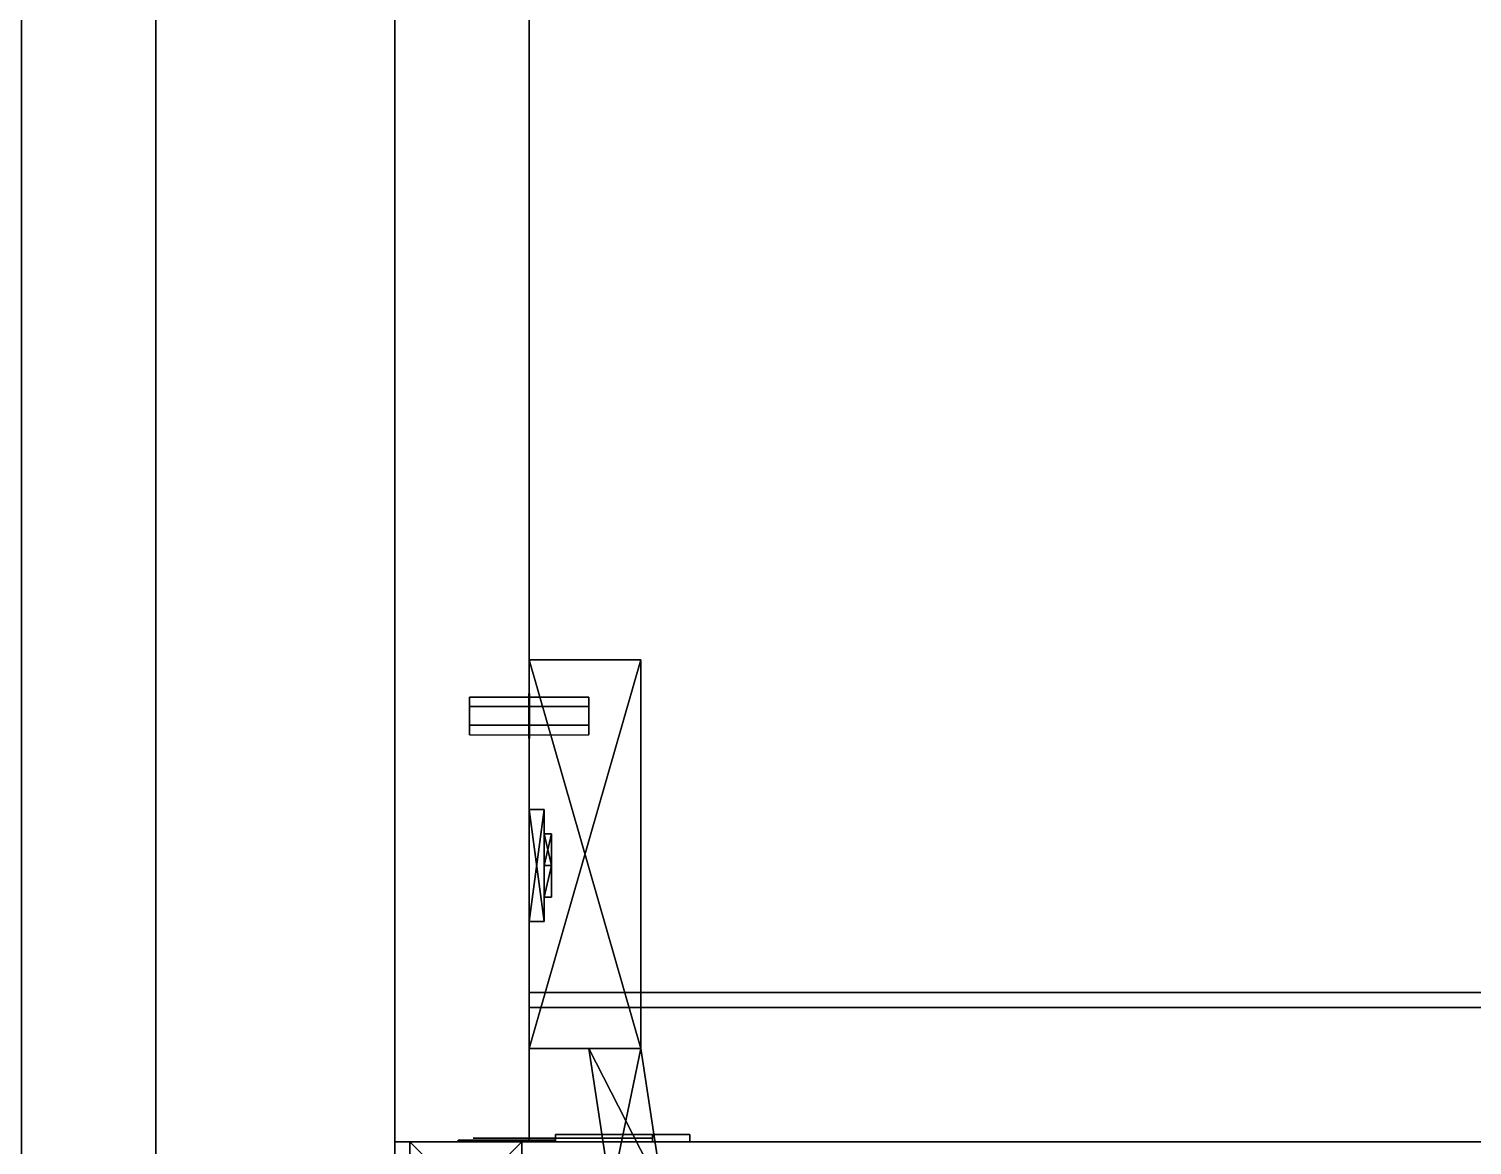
# Model space of a CAD drawing. Extents: x 0 to 7800, y -5130 to 1.
# Drawn here: x 3881.7 to 4074.9, y -719.4 to -570 of the extents above; entities that cross this region are included whole.
import ezdxf

# ---------------------------------------------------------------- set-up
doc = ezdxf.new("R2010")
doc.units = 0
for name, color, linetype in [('LAYER0', 7, 'CONTINUOUS'), ('LAYER1089', 253, 'CONTINUOUS'), ('LAYER2', 7, 'CONTINUOUS'), ('LAYER326', 253, 'CONTINUOUS'), ('LAYER344', 7, 'CONTINUOUS'), ('LAYER345', 7, 'CONTINUOUS'), ('LAYER355', 28, 'CONTINUOUS'), ('LAYER356', 253, 'CONTINUOUS'), ('LAYER357', 28, 'CONTINUOUS'), ('LAYER358', 253, 'CONTINUOUS'), ('LAYER359', 253, 'CONTINUOUS'), ('LAYER360', 253, 'CONTINUOUS'), ('LAYER361', 253, 'CONTINUOUS'), ('LAYER362', 7, 'CONTINUOUS'), ('LAYER363', 254, 'CONTINUOUS'), ('LAYER367', 7, 'CONTINUOUS'), ('LAYER368', 254, 'CONTINUOUS'), ('LAYER373', 7, 'CONTINUOUS'), ('LAYER379', 253, 'CONTINUOUS'), ('LAYER394', 7, 'CONTINUOUS'), ('LAYER412', 7, 'CONTINUOUS'), ('LAYER416', 7, 'CONTINUOUS'), ('LAYER479', 35, 'CONTINUOUS'), ('LAYER907', 2, 'CONTINUOUS')]:
    doc.layers.add(name, color=color, linetype=linetype)

msp = doc.modelspace()

# ---------------------------------------------------------------- linework, layer by layer
at = {"layer": 'LAYER0'}
for points, invisible_edges in [([(4030.693, -54.002, -5), (1025.693, -1555.002, -5), (1025.693, -54.002, -5), (4030.693, -54.002, -5)], 1), ([(1025.693, -1555.002, -5), (4030.693, -54.002, -5), (1412.693, -4773.002, -5), (1025.693, -1555.002, -5)], 7), ([(1025.693, -54.002), (1412.693, -4773.002), (4030.693, -54.002), (1025.693, -54.002)], 3), ([(1412.693, -4773.002, -5), (4030.693, -54.002, -5), (1412.693, -5130.002, -5), (1412.693, -4773.002, -5)], 3), ([(1412.693, -5130.002, -5), (4030.693, -54.002, -5), (2602.693, -4730.002, -5), (1412.693, -5130.002, -5)], 7), ([(4030.693, -54.002), (1412.693, -4773.002), (2602.693, -4730.002), (4030.693, -54.002)], 7), ([(2602.693, -4730.002, -5), (4030.693, -54.002, -5), (4030.693, -289.002, -5), (2602.693, -4730.002, -5)], 5), ([(4030.693, -54.002), (2602.693, -4730.002), (4030.693, -289.002), (4030.693, -54.002)], 3), ([(2602.693, -4730.002, -5), (4030.693, -289.002, -5), (4825.692, -4730.002, -5), (2602.693, -4730.002, -5)], 3), ([(4825.692, -4730.002), (4030.693, -289.002), (2602.693, -4730.002), (4825.692, -4730.002)], 3), ([(5130.692, -289.002, -5), (4825.692, -1929.002, -5), (4030.693, -289.002, -5), (5130.692, -289.002, -5)], 3), ([(4825.692, -4730.002, -5), (4030.693, -289.002, -5), (4825.692, -1929.002, -5), (4825.692, -4730.002, -5)], 3), ([(4030.693, -289.002), (4825.692, -4730.002), (4825.692, -1929.002), (4030.693, -289.002)], 5), ([(4030.693, -289.002), (4825.692, -1929.002), (5130.692, -289.002), (4030.693, -289.002)], 3)]:
    msp.add_3dface(points, dxfattribs=dict(at, invisible_edges=invisible_edges))
at = {"layer": 'LAYER1089'}
for points, invisible_edges in [([(4598.695, -439, 1432), (3930.695, -739, 1432), (3930.695, -439, 1432), (4598.695, -439, 1432)], 1), ([(3930.695, -739, 1432), (4598.695, -439, 1432), (4598.695, -657, 1432), (3930.695, -739, 1432)], 5), ([(3930.695, -439, 1450), (3930.695, -739, 1432), (3930.695, -739, 1450), (3930.695, -439, 1450)], 1), ([(3930.695, -739, 1432), (3930.695, -439, 1450), (3930.695, -439, 1432), (3930.695, -739, 1432)], 1), ([(3930.695, -739, 1450), (4598.695, -657, 1450), (3930.695, -439, 1450), (3930.695, -739, 1450)], 3), ([(4598.695, -439, 1450), (3930.695, -439, 1450), (4598.695, -657, 1450), (4598.695, -439, 1450)], 2), ([(3930.695, -739, 1432), (4598.695, -657, 1432), (5280.695, -739, 1432), (3930.695, -739, 1432)], 3), ([(4598.695, -657, 1450), (3930.695, -739, 1450), (5280.695, -739, 1450), (4598.695, -657, 1450)], 5)]:
    msp.add_3dface(points, dxfattribs=dict(at, invisible_edges=invisible_edges))
at = {"layer": 'LAYER326', "invisible_edges": 1}
for points in [[(3930.695, -439, 1450), (3948.695, -719, 1450), (3930.695, -719, 1450), (3930.695, -439, 1450)], [(3948.695, -719, 1450), (3930.695, -439, 1450), (3948.695, -439, 1450), (3948.695, -719, 1450)], [(3948.695, -439, 2380), (3930.695, -719, 2380), (3948.695, -719, 2380), (3948.695, -439, 2380)], [(3930.695, -719, 2380), (3948.695, -439, 2380), (3930.695, -439, 2380), (3930.695, -719, 2380)], [(3930.695, -719, 2380), (3930.695, -439, 1450), (3930.695, -719, 1450), (3930.695, -719, 2380)], [(3930.695, -439, 1450), (3930.695, -719, 2380), (3930.695, -439, 2380), (3930.695, -439, 1450)], [(3948.695, -439, 2380), (3948.695, -719, 1450), (3948.695, -439, 1450), (3948.695, -439, 2380)], [(3948.695, -719, 1450), (3948.695, -439, 2380), (3948.695, -719, 2380), (3948.695, -719, 1450)], [(3930.695, -719, 2380), (3948.695, -719, 1450), (3948.695, -719, 2380), (3930.695, -719, 2380)], [(3948.695, -719, 1450), (3930.695, -719, 2380), (3930.695, -719, 1450), (3948.695, -719, 1450)]]:
    msp.add_3dface(points, dxfattribs=at)
at = {"layer": 'LAYER344', "invisible_edges": 1}
for points in [[(4587.695, -439, 1451), (3948.695, -719, 1451), (3948.695, -439, 1451), (4587.695, -439, 1451)], [(3948.695, -719, 1451), (4587.695, -439, 1451), (4587.695, -719, 1451), (3948.695, -719, 1451)], [(3948.695, -439, 1469), (3948.695, -719, 1451), (3948.695, -719, 1469), (3948.695, -439, 1469)], [(3948.695, -719, 1451), (3948.695, -439, 1469), (3948.695, -439, 1451), (3948.695, -719, 1451)], [(4587.695, -719, 1469), (3948.695, -439, 1469), (3948.695, -719, 1469), (4587.695, -719, 1469)], [(3948.695, -439, 1469), (4587.695, -719, 1469), (4587.695, -439, 1469), (3948.695, -439, 1469)], [(4587.695, -719, 1469), (3948.695, -719, 1451), (4587.695, -719, 1451), (4587.695, -719, 1469)], [(3948.695, -719, 1451), (4587.695, -719, 1469), (3948.695, -719, 1469), (3948.695, -719, 1451)]]:
    msp.add_3dface(points, dxfattribs=at)
at = {"layer": 'LAYER345', "invisible_edges": 1}
for points in [[(3948.695, -439, 2379), (4587.695, -719, 2379), (4587.695, -439, 2379), (3948.695, -439, 2379)], [(4587.695, -719, 2379), (3948.695, -439, 2379), (3948.695, -719, 2379), (4587.695, -719, 2379)], [(3948.695, -439, 2379), (3948.695, -719, 2361), (3948.695, -719, 2379), (3948.695, -439, 2379)], [(3948.695, -719, 2361), (3948.695, -439, 2379), (3948.695, -439, 2361), (3948.695, -719, 2361)], [(3948.695, -719, 2361), (4587.695, -439, 2361), (4587.695, -719, 2361), (3948.695, -719, 2361)], [(4587.695, -439, 2361), (3948.695, -719, 2361), (3948.695, -439, 2361), (4587.695, -439, 2361)], [(3948.695, -719, 2361), (4587.695, -719, 2379), (3948.695, -719, 2379), (3948.695, -719, 2361)], [(4587.695, -719, 2379), (3948.695, -719, 2361), (4587.695, -719, 2361), (4587.695, -719, 2379)]]:
    msp.add_3dface(points, dxfattribs=at)
at = {"layer": 'LAYER355'}
for points, invisible_edges in [([(3940.185, -718.75, 1548.025), (3939.195, -718.75, 1553), (3941.195, -718.75, 1553), (3941.195, -718.75, 1547.5)], 10), ([(3939.195, -718.75, 1553), (3940.185, -718.75, 1557.975), (3941.195, -718.75, 1558.5), (3941.195, -718.75, 1553)], 10), ([(3943.003, -718.75, 1543.808), (3940.185, -718.75, 1548.025), (3941.195, -718.75, 1547.5), (3944.695, -718.75, 1547.5)], 10), ([(3940.185, -718.75, 1557.975), (3943.003, -718.75, 1562.192), (3944.695, -718.75, 1558.5), (3941.195, -718.75, 1558.5)], 10), ([(3941.195, -718.5, 1558.5), (3941.195, -718.5, 1547.5), (3948.195, -718.5, 1547.5), (3947.986, -718.5, 1558.317)], 4), ([(3947.22, -718.75, 1540.99), (3943.003, -718.75, 1543.808), (3944.695, -718.75, 1547.5), (3948.195, -718.75, 1547.5)], 10), ([(3943.003, -718.75, 1562.192), (3947.22, -718.75, 1565.01), (3948.195, -718.75, 1558.5), (3944.695, -718.75, 1558.5)], 10), ([(3952.195, -718.75, 1540), (3947.22, -718.75, 1540.99), (3948.195, -718.75, 1547.5), (3952.195, -718.75, 1544)], 2), ([(3947.22, -718.75, 1565.01), (3952.195, -718.75, 1566), (3952.195, -718.75, 1562), (3948.195, -718.75, 1558.5)], 8), ([(3947.986, -718.5, 1558.317), (3948.195, -718.5, 1547.5), (3952.195, -718.5, 1544), (3952.195, -718.5, 1562)], 5), ([(3970.195, -718, 1532), (3965.195, -718, 1544), (3952.195, -718, 1544), (3952.195, -718, 1532)], 1), ([(3970.195, -718, 1574), (3965.195, -718, 1562), (3952.195, -718, 1562), (3952.195, -718, 1574)], 1), ([(3952.195, -718.5, 1562), (3952.195, -718.5, 1544), (3965.195, -718.5, 1544), (3965.195, -718.5, 1562)], 1), ([(3970.195, -718, 1574), (3970.195, -718, 1532), (3965.195, -718, 1544), (3965.195, -718, 1562)], 10)]:
    msp.add_3dface(points, dxfattribs=dict(at, invisible_edges=invisible_edges))
for points in [[(3970.195, -718, 1532), (3952.195, -718, 1532), (3952.195, -718, 1532), (3970.195, -718, 1532)], [(3970.195, -718, 1574), (3952.195, -718, 1574), (3952.195, -718, 1574), (3970.195, -718, 1574)], [(3965.195, -718, 1544), (3965.195, -719, 1544), (3952.195, -719, 1544), (3952.195, -718, 1544)], [(3952.195, -718, 1544), (3952.195, -719, 1544), (3952.195, -719, 1532), (3952.195, -718, 1532)], [(3952.195, -718, 1532), (3952.195, -719, 1532), (3970.195, -719, 1532), (3970.195, -718, 1532)], [(3965.195, -718, 1562), (3965.195, -719, 1562), (3952.195, -719, 1562), (3952.195, -718, 1562)], [(3952.195, -718, 1562), (3952.195, -719, 1562), (3952.195, -719, 1574), (3952.195, -718, 1574)], [(3952.195, -718, 1574), (3952.195, -719, 1574), (3970.195, -719, 1574), (3970.195, -718, 1574)], [(3965.195, -718, 1544), (3965.195, -719, 1544), (3965.195, -719, 1562), (3965.195, -718, 1562)], [(3970.195, -718, 1574), (3970.195, -719, 1574), (3970.195, -718, 1574)], [(3970.195, -719, 1532), (3970.195, -719, 1574), (3970.195, -718, 1574), (3970.195, -718, 1532)], [(3952.195, -719, 1544), (3952.195, -719, 1532), (3952.195, -719, 1544)], [(3952.195, -719, 1562), (3952.195, -719, 1574), (3952.195, -719, 1562)], [(3970.195, -719, 1532), (3952.195, -719, 1532), (3952.195, -719, 1574), (3970.195, -719, 1574)], [(3965.195, -719, 1544), (3965.195, -719, 1562), (3965.195, -719, 1544)]]:
    msp.add_3dface(points, dxfattribs=at)
at = {"layer": 'LAYER356'}
for points in [[(3948.695, -654.5, 1546.217), (3963.616, -706.5, 1546.217), (3948.695, -706.5, 1546.217), (3948.695, -654.5, 1546.217)], [(3963.616, -654.5, 1546.217), (3963.616, -706.5, 1546.217), (3948.695, -654.5, 1546.217), (3963.616, -654.5, 1546.217)], [(3948.695, -654.5, 1559.783), (3963.616, -654.5, 1546.217), (3948.695, -654.5, 1546.217), (3948.695, -654.5, 1559.783)], [(3963.616, -654.5, 1559.783), (3963.616, -654.5, 1546.217), (3948.695, -654.5, 1559.783), (3963.616, -654.5, 1559.783)], [(3948.695, -706.5, 1559.783), (3963.616, -654.5, 1559.783), (3948.695, -654.5, 1559.783), (3948.695, -706.5, 1559.783)], [(3963.616, -706.5, 1559.783), (3963.616, -654.5, 1559.783), (3948.695, -706.5, 1559.783), (3963.616, -706.5, 1559.783)], [(3963.616, -654.5, 1546.217), (3963.616, -706.5, 1559.783), (3963.616, -706.5, 1546.217), (3963.616, -654.5, 1546.217)], [(3963.616, -654.5, 1559.783), (3963.616, -706.5, 1559.783), (3963.616, -654.5, 1546.217), (3963.616, -654.5, 1559.783)], [(3948.695, -674.5, 1579), (3948.695, -689.5, 1579), (3950.685, -689.5, 1579), (3948.695, -674.5, 1579)], [(3950.685, -674.5, 1579), (3948.695, -674.5, 1579), (3950.685, -689.5, 1579), (3950.685, -674.5, 1579)], [(3948.695, -674.5, 1527), (3948.695, -674.5, 1579), (3950.685, -674.5, 1579), (3948.695, -674.5, 1527)], [(3950.685, -674.5, 1527), (3948.695, -674.5, 1527), (3950.685, -674.5, 1579), (3950.685, -674.5, 1527)], [(3948.695, -689.5, 1527), (3948.695, -674.5, 1527), (3950.685, -674.5, 1527), (3948.695, -689.5, 1527)], [(3950.685, -689.5, 1527), (3948.695, -689.5, 1527), (3950.685, -674.5, 1527), (3950.685, -689.5, 1527)], [(3950.685, -674.5, 1579), (3950.685, -689.5, 1579), (3950.685, -689.5, 1527), (3950.685, -674.5, 1579)], [(3950.685, -674.5, 1527), (3950.685, -674.5, 1579), (3950.685, -689.5, 1527), (3950.685, -674.5, 1527)], [(3950.685, -682, 1566.291), (3951.679, -677.7574, 1571.087), (3951.679, -682, 1566.291), (3950.685, -682, 1566.291)], [(3950.685, -677.7574, 1571.087), (3951.679, -677.7574, 1571.087), (3950.685, -682, 1566.291), (3950.685, -677.7574, 1571.087)], [(3950.685, -677.7574, 1571.087), (3951.679, -682, 1575.883), (3951.679, -677.7574, 1571.087), (3950.685, -677.7574, 1571.087)], [(3950.685, -682, 1575.883), (3951.679, -682, 1575.883), (3950.685, -677.7574, 1571.087), (3950.685, -682, 1575.883)], [(3950.685, -682, 1566.291), (3950.685, -677.7574, 1571.087), (3950.685, -682, 1575.883), (3950.685, -682, 1566.291)], [(3950.685, -682, 1530.117), (3951.679, -677.7574, 1534.913), (3951.679, -682, 1530.117), (3950.685, -682, 1530.117)], [(3950.685, -677.7574, 1534.913), (3951.679, -677.7574, 1534.913), (3950.685, -682, 1530.117), (3950.685, -677.7574, 1534.913)], [(3950.685, -677.7574, 1534.913), (3951.679, -682, 1539.709), (3951.679, -677.7574, 1534.913), (3950.685, -677.7574, 1534.913)], [(3950.685, -682, 1539.709), (3951.679, -682, 1539.709), (3950.685, -677.7574, 1534.913), (3950.685, -682, 1539.709)], [(3950.685, -682, 1530.117), (3950.685, -677.7574, 1534.913), (3950.685, -682, 1539.709), (3950.685, -682, 1530.117)], [(3951.679, -686.2426, 1571.087), (3951.679, -677.7574, 1571.087), (3951.679, -682, 1575.883), (3951.679, -686.2426, 1571.087)], [(3951.679, -682, 1566.291), (3951.679, -677.7574, 1571.087), (3951.679, -686.2426, 1571.087), (3951.679, -682, 1566.291)], [(3951.679, -686.2426, 1534.913), (3951.679, -677.7574, 1534.913), (3951.679, -682, 1539.709), (3951.679, -686.2426, 1534.913)], [(3951.679, -682, 1530.117), (3951.679, -677.7574, 1534.913), (3951.679, -686.2426, 1534.913), (3951.679, -682, 1530.117)], [(3950.685, -686.2426, 1571.087), (3951.679, -682, 1566.291), (3951.679, -686.2426, 1571.087), (3950.685, -686.2426, 1571.087)], [(3950.685, -682, 1566.291), (3951.679, -682, 1566.291), (3950.685, -686.2426, 1571.087), (3950.685, -682, 1566.291)], [(3950.685, -686.2426, 1571.087), (3950.685, -682, 1566.291), (3950.685, -682, 1575.883), (3950.685, -686.2426, 1571.087)], [(3950.685, -686.2426, 1571.087), (3951.679, -682, 1575.883), (3950.685, -682, 1575.883), (3950.685, -686.2426, 1571.087)], [(3951.679, -686.2426, 1571.087), (3951.679, -682, 1575.883), (3950.685, -686.2426, 1571.087), (3951.679, -686.2426, 1571.087)], [(3950.685, -686.2426, 1534.913), (3951.679, -682, 1530.117), (3951.679, -686.2426, 1534.913), (3950.685, -686.2426, 1534.913)], [(3950.685, -682, 1530.117), (3951.679, -682, 1530.117), (3950.685, -686.2426, 1534.913), (3950.685, -682, 1530.117)], [(3950.685, -686.2426, 1534.913), (3950.685, -682, 1530.117), (3950.685, -682, 1539.709), (3950.685, -686.2426, 1534.913)], [(3950.685, -686.2426, 1534.913), (3951.679, -682, 1539.709), (3950.685, -682, 1539.709), (3950.685, -686.2426, 1534.913)], [(3951.679, -686.2426, 1534.913), (3951.679, -682, 1539.709), (3950.685, -686.2426, 1534.913), (3951.679, -686.2426, 1534.913)], [(3950.685, -689.5, 1579), (3948.695, -689.5, 1579), (3948.695, -689.5, 1527), (3950.685, -689.5, 1579)], [(3950.685, -689.5, 1527), (3950.685, -689.5, 1579), (3948.695, -689.5, 1527), (3950.685, -689.5, 1527)], [(3956.653, -706.5, 1546.217), (3966.601, -725.8654, 1546.217), (3959.637, -725.8654, 1546.217), (3956.653, -706.5, 1546.217)], [(3963.616, -706.5, 1546.217), (3966.601, -725.8654, 1546.217), (3956.653, -706.5, 1546.217), (3963.616, -706.5, 1546.217)], [(3959.637, -725.8654, 1559.783), (3963.616, -706.5, 1559.783), (3956.653, -706.5, 1559.783), (3959.637, -725.8654, 1559.783)], [(3966.601, -725.8654, 1559.783), (3963.616, -706.5, 1559.783), (3959.637, -725.8654, 1559.783), (3966.601, -725.8654, 1559.783)], [(3963.616, -706.5, 1546.217), (3966.601, -725.8654, 1559.783), (3966.601, -725.8654, 1546.217), (3963.616, -706.5, 1546.217)], [(3963.616, -706.5, 1559.783), (3966.601, -725.8654, 1559.783), (3963.616, -706.5, 1546.217), (3963.616, -706.5, 1559.783)]]:
    msp.add_3dface(points, dxfattribs=at)
at = {"layer": 'LAYER357'}
for points, invisible_edges in [([(3940.185, -718.75, 2272.015), (3939.195, -718.75, 2276.99), (3941.195, -718.75, 2276.99), (3941.195, -718.75, 2271.49)], 10), ([(3939.195, -718.75, 2276.99), (3940.185, -718.75, 2281.965), (3941.195, -718.75, 2282.49), (3941.195, -718.75, 2276.99)], 10), ([(3943.003, -718.75, 2267.798), (3940.185, -718.75, 2272.015), (3941.195, -718.75, 2271.49), (3944.695, -718.75, 2271.49)], 10), ([(3940.185, -718.75, 2281.965), (3943.003, -718.75, 2286.182), (3944.695, -718.75, 2282.49), (3941.195, -718.75, 2282.49)], 10), ([(3941.195, -718.5, 2282.49), (3941.195, -718.5, 2271.49), (3948.195, -718.5, 2271.49), (3947.986, -718.5, 2282.307)], 4), ([(3947.22, -718.75, 2264.979), (3943.003, -718.75, 2267.798), (3944.695, -718.75, 2271.49), (3948.195, -718.75, 2271.49)], 10), ([(3943.003, -718.75, 2286.182), (3947.22, -718.75, 2289), (3948.195, -718.75, 2282.49), (3944.695, -718.75, 2282.49)], 10), ([(3952.195, -718.75, 2263.99), (3947.22, -718.75, 2264.979), (3948.195, -718.75, 2271.49), (3952.195, -718.75, 2267.99)], 2), ([(3947.22, -718.75, 2289), (3952.195, -718.75, 2289.99), (3952.195, -718.75, 2285.99), (3948.195, -718.75, 2282.49)], 8), ([(3947.986, -718.5, 2282.307), (3948.195, -718.5, 2271.49), (3952.195, -718.5, 2267.99), (3952.195, -718.5, 2285.99)], 5), ([(3970.195, -718, 2255.99), (3965.195, -718, 2267.99), (3952.195, -718, 2267.99), (3952.195, -718, 2255.99)], 1), ([(3970.195, -718, 2297.99), (3965.195, -718, 2285.99), (3952.195, -718, 2285.99), (3952.195, -718, 2297.99)], 1), ([(3952.195, -718.5, 2285.99), (3952.195, -718.5, 2267.99), (3965.195, -718.5, 2267.99), (3965.195, -718.5, 2285.99)], 1), ([(3970.195, -718, 2297.99), (3970.195, -718, 2255.99), (3965.195, -718, 2267.99), (3965.195, -718, 2285.99)], 10)]:
    msp.add_3dface(points, dxfattribs=dict(at, invisible_edges=invisible_edges))
for points in [[(3970.195, -718, 2255.99), (3952.195, -718, 2255.99), (3952.195, -718, 2255.99), (3970.195, -718, 2255.99)], [(3970.195, -718, 2297.99), (3952.195, -718, 2297.99), (3952.195, -718, 2297.99), (3970.195, -718, 2297.99)], [(3965.195, -718, 2267.99), (3965.195, -719, 2267.99), (3952.195, -719, 2267.99), (3952.195, -718, 2267.99)], [(3952.195, -718, 2267.99), (3952.195, -719, 2267.99), (3952.195, -719, 2255.99), (3952.195, -718, 2255.99)], [(3952.195, -718, 2255.99), (3952.195, -719, 2255.99), (3970.195, -719, 2255.99), (3970.195, -718, 2255.99)], [(3965.195, -718, 2285.99), (3965.195, -719, 2285.99), (3952.195, -719, 2285.99), (3952.195, -718, 2285.99)], [(3952.195, -718, 2285.99), (3952.195, -719, 2285.99), (3952.195, -719, 2297.99), (3952.195, -718, 2297.99)], [(3952.195, -718, 2297.99), (3952.195, -719, 2297.99), (3970.195, -719, 2297.99), (3970.195, -718, 2297.99)], [(3965.195, -718, 2267.99), (3965.195, -719, 2267.99), (3965.195, -719, 2285.99), (3965.195, -718, 2285.99)], [(3970.195, -718, 2297.99), (3970.195, -719, 2297.99), (3970.195, -718, 2297.99)], [(3970.195, -719, 2255.99), (3970.195, -719, 2297.99), (3970.195, -718, 2297.99), (3970.195, -718, 2255.99)], [(3952.195, -719, 2267.99), (3952.195, -719, 2255.99), (3952.195, -719, 2267.99)], [(3952.195, -719, 2285.99), (3952.195, -719, 2297.99), (3952.195, -719, 2285.99)], [(3970.195, -719, 2255.99), (3952.195, -719, 2255.99), (3952.195, -719, 2297.99), (3970.195, -719, 2297.99)], [(3965.195, -719, 2267.99), (3965.195, -719, 2285.99), (3965.195, -719, 2267.99)]]:
    msp.add_3dface(points, dxfattribs=at)
at = {"layer": 'LAYER358'}
for points in [[(3948.695, -654.5, 2270.207), (3963.616, -706.5, 2270.207), (3948.695, -706.5, 2270.207), (3948.695, -654.5, 2270.207)], [(3963.616, -654.5, 2270.207), (3963.616, -706.5, 2270.207), (3948.695, -654.5, 2270.207), (3963.616, -654.5, 2270.207)], [(3948.695, -654.5, 2283.773), (3963.616, -654.5, 2270.207), (3948.695, -654.5, 2270.207), (3948.695, -654.5, 2283.773)], [(3963.616, -654.5, 2283.773), (3963.616, -654.5, 2270.207), (3948.695, -654.5, 2283.773), (3963.616, -654.5, 2283.773)], [(3948.695, -706.5, 2283.773), (3963.616, -654.5, 2283.773), (3948.695, -654.5, 2283.773), (3948.695, -706.5, 2283.773)], [(3963.616, -706.5, 2283.773), (3963.616, -654.5, 2283.773), (3948.695, -706.5, 2283.773), (3963.616, -706.5, 2283.773)], [(3963.616, -654.5, 2270.207), (3963.616, -706.5, 2283.773), (3963.616, -706.5, 2270.207), (3963.616, -654.5, 2270.207)], [(3963.616, -654.5, 2283.773), (3963.616, -706.5, 2283.773), (3963.616, -654.5, 2270.207), (3963.616, -654.5, 2283.773)], [(3948.695, -674.5, 2302.99), (3948.695, -689.5, 2302.99), (3950.685, -689.5, 2302.99), (3948.695, -674.5, 2302.99)], [(3950.685, -674.5, 2302.99), (3948.695, -674.5, 2302.99), (3950.685, -689.5, 2302.99), (3950.685, -674.5, 2302.99)], [(3948.695, -674.5, 2250.99), (3948.695, -674.5, 2302.99), (3950.685, -674.5, 2302.99), (3948.695, -674.5, 2250.99)], [(3950.685, -674.5, 2250.99), (3948.695, -674.5, 2250.99), (3950.685, -674.5, 2302.99), (3950.685, -674.5, 2250.99)], [(3948.695, -689.5, 2250.99), (3948.695, -674.5, 2250.99), (3950.685, -674.5, 2250.99), (3948.695, -689.5, 2250.99)], [(3950.685, -689.5, 2250.99), (3948.695, -689.5, 2250.99), (3950.685, -674.5, 2250.99), (3950.685, -689.5, 2250.99)], [(3950.685, -674.5, 2302.99), (3950.685, -689.5, 2302.99), (3950.685, -689.5, 2250.99), (3950.685, -674.5, 2302.99)], [(3950.685, -674.5, 2250.99), (3950.685, -674.5, 2302.99), (3950.685, -689.5, 2250.99), (3950.685, -674.5, 2250.99)], [(3950.685, -682, 2290.281), (3951.679, -677.7574, 2295.077), (3951.679, -682, 2290.281), (3950.685, -682, 2290.281)], [(3950.685, -677.7574, 2295.077), (3951.679, -677.7574, 2295.077), (3950.685, -682, 2290.281), (3950.685, -677.7574, 2295.077)], [(3950.685, -677.7574, 2295.077), (3951.679, -682, 2299.873), (3951.679, -677.7574, 2295.077), (3950.685, -677.7574, 2295.077)], [(3950.685, -682, 2299.873), (3951.679, -682, 2299.873), (3950.685, -677.7574, 2295.077), (3950.685, -682, 2299.873)], [(3950.685, -682, 2290.281), (3950.685, -677.7574, 2295.077), (3950.685, -682, 2299.873), (3950.685, -682, 2290.281)], [(3950.685, -682, 2254.107), (3951.679, -677.7574, 2258.903), (3951.679, -682, 2254.107), (3950.685, -682, 2254.107)], [(3950.685, -677.7574, 2258.903), (3951.679, -677.7574, 2258.903), (3950.685, -682, 2254.107), (3950.685, -677.7574, 2258.903)], [(3950.685, -677.7574, 2258.903), (3951.679, -682, 2263.699), (3951.679, -677.7574, 2258.903), (3950.685, -677.7574, 2258.903)], [(3950.685, -682, 2263.699), (3951.679, -682, 2263.699), (3950.685, -677.7574, 2258.903), (3950.685, -682, 2263.699)], [(3950.685, -682, 2254.107), (3950.685, -677.7574, 2258.903), (3950.685, -682, 2263.699), (3950.685, -682, 2254.107)], [(3951.679, -686.2426, 2295.077), (3951.679, -677.7574, 2295.077), (3951.679, -682, 2299.873), (3951.679, -686.2426, 2295.077)], [(3951.679, -682, 2290.281), (3951.679, -677.7574, 2295.077), (3951.679, -686.2426, 2295.077), (3951.679, -682, 2290.281)], [(3951.679, -686.2426, 2258.903), (3951.679, -677.7574, 2258.903), (3951.679, -682, 2263.699), (3951.679, -686.2426, 2258.903)], [(3951.679, -682, 2254.107), (3951.679, -677.7574, 2258.903), (3951.679, -686.2426, 2258.903), (3951.679, -682, 2254.107)], [(3950.685, -686.2426, 2295.077), (3951.679, -682, 2290.281), (3951.679, -686.2426, 2295.077), (3950.685, -686.2426, 2295.077)], [(3950.685, -682, 2290.281), (3951.679, -682, 2290.281), (3950.685, -686.2426, 2295.077), (3950.685, -682, 2290.281)], [(3950.685, -686.2426, 2295.077), (3950.685, -682, 2290.281), (3950.685, -682, 2299.873), (3950.685, -686.2426, 2295.077)], [(3950.685, -686.2426, 2295.077), (3951.679, -682, 2299.873), (3950.685, -682, 2299.873), (3950.685, -686.2426, 2295.077)], [(3951.679, -686.2426, 2295.077), (3951.679, -682, 2299.873), (3950.685, -686.2426, 2295.077), (3951.679, -686.2426, 2295.077)], [(3950.685, -686.2426, 2258.903), (3951.679, -682, 2254.107), (3951.679, -686.2426, 2258.903), (3950.685, -686.2426, 2258.903)], [(3950.685, -682, 2254.107), (3951.679, -682, 2254.107), (3950.685, -686.2426, 2258.903), (3950.685, -682, 2254.107)], [(3950.685, -686.2426, 2258.903), (3950.685, -682, 2254.107), (3950.685, -682, 2263.699), (3950.685, -686.2426, 2258.903)], [(3950.685, -686.2426, 2258.903), (3951.679, -682, 2263.699), (3950.685, -682, 2263.699), (3950.685, -686.2426, 2258.903)], [(3951.679, -686.2426, 2258.903), (3951.679, -682, 2263.699), (3950.685, -686.2426, 2258.903), (3951.679, -686.2426, 2258.903)], [(3950.685, -689.5, 2302.99), (3948.695, -689.5, 2302.99), (3948.695, -689.5, 2250.99), (3950.685, -689.5, 2302.99)], [(3950.685, -689.5, 2250.99), (3950.685, -689.5, 2302.99), (3948.695, -689.5, 2250.99), (3950.685, -689.5, 2250.99)], [(3956.653, -706.5, 2270.207), (3966.601, -725.8654, 2270.207), (3959.637, -725.8654, 2270.207), (3956.653, -706.5, 2270.207)], [(3963.616, -706.5, 2270.207), (3966.601, -725.8654, 2270.207), (3956.653, -706.5, 2270.207), (3963.616, -706.5, 2270.207)], [(3959.637, -725.8654, 2283.773), (3963.616, -706.5, 2283.773), (3956.653, -706.5, 2283.773), (3959.637, -725.8654, 2283.773)], [(3966.601, -725.8654, 2283.773), (3963.616, -706.5, 2283.773), (3959.637, -725.8654, 2283.773), (3966.601, -725.8654, 2283.773)], [(3963.616, -706.5, 2270.207), (3966.601, -725.8654, 2283.773), (3966.601, -725.8654, 2270.207), (3963.616, -706.5, 2270.207)], [(3963.616, -706.5, 2283.773), (3966.601, -725.8654, 2283.773), (3963.616, -706.5, 2270.207), (3963.616, -706.5, 2283.773)]]:
    msp.add_3dface(points, dxfattribs=at)
at = {"layer": 'LAYER359', "invisible_edges": 1}
for points in [[(4266.695, -719, 1488), (3932.695, -719, 2376.99), (4266.695, -719, 2376.99), (4266.695, -719, 1488)], [(3932.695, -719, 2376.99), (4266.695, -719, 1488), (3932.695, -719, 1488), (3932.695, -719, 2376.99)], [(4266.695, -719, 1488), (3932.695, -737, 1488), (3932.695, -719, 1488), (4266.695, -719, 1488)], [(3932.695, -737, 1488), (4266.695, -719, 1488), (4266.695, -737, 1488), (3932.695, -737, 1488)], [(3932.695, -737, 1488), (3932.695, -719, 2376.99), (3932.695, -719, 1488), (3932.695, -737, 1488)], [(3932.695, -719, 2376.99), (3932.695, -737, 1488), (3932.695, -737, 2376.99), (3932.695, -719, 2376.99)], [(4266.695, -737, 2376.99), (3932.695, -719, 2376.99), (3932.695, -737, 2376.99), (4266.695, -737, 2376.99)], [(3932.695, -719, 2376.99), (4266.695, -737, 2376.99), (4266.695, -719, 2376.99), (3932.695, -719, 2376.99)]]:
    msp.add_3dface(points, dxfattribs=at)
at = {"layer": 'LAYER360'}
for points in [[(3932.695, -719, 1488), (3932.695, -734, 1473), (3932.695, -734, 1488), (3932.695, -719, 1488)], [(3932.695, -719, 1473), (3932.695, -734, 1473), (3932.695, -719, 1488), (3932.695, -719, 1473)], [(3947.695, -719, 1488), (3932.695, -719, 1473), (3932.695, -719, 1488), (3947.695, -719, 1488)], [(3947.695, -719, 1473), (3932.695, -719, 1473), (3947.695, -719, 1488), (3947.695, -719, 1473)], [(3947.695, -734, 1488), (3932.695, -719, 1488), (3932.695, -734, 1488), (3947.695, -734, 1488)], [(3947.695, -719, 1488), (3932.695, -719, 1488), (3947.695, -734, 1488), (3947.695, -719, 1488)], [(3932.695, -734, 1473), (3947.695, -719, 1473), (3947.695, -734, 1473), (3932.695, -734, 1473)], [(3932.695, -719, 1473), (3947.695, -719, 1473), (3932.695, -734, 1473), (3932.695, -719, 1473)], [(3947.695, -734, 1473), (3947.695, -719, 1488), (3947.695, -734, 1488), (3947.695, -734, 1473)], [(3947.695, -719, 1473), (3947.695, -719, 1488), (3947.695, -734, 1473), (3947.695, -719, 1473)]]:
    msp.add_3dface(points, dxfattribs=at)
at = {"layer": 'LAYER361'}
for points in [[(3932.695, -719, 1488), (3932.695, -734, 1473), (3932.695, -734, 1488), (3932.695, -719, 1488)], [(3932.695, -719, 1473), (3932.695, -734, 1473), (3932.695, -719, 1488), (3932.695, -719, 1473)], [(3947.695, -719, 1488), (3932.695, -719, 1473), (3932.695, -719, 1488), (3947.695, -719, 1488)], [(3947.695, -719, 1473), (3932.695, -719, 1473), (3947.695, -719, 1488), (3947.695, -719, 1473)], [(3947.695, -734, 1488), (3932.695, -719, 1488), (3932.695, -734, 1488), (3947.695, -734, 1488)], [(3947.695, -719, 1488), (3932.695, -719, 1488), (3947.695, -734, 1488), (3947.695, -719, 1488)], [(3932.695, -734, 1473), (3947.695, -719, 1473), (3947.695, -734, 1473), (3932.695, -734, 1473)], [(3932.695, -719, 1473), (3947.695, -719, 1473), (3932.695, -734, 1473), (3932.695, -719, 1473)], [(3947.695, -734, 1473), (3947.695, -719, 1488), (3947.695, -734, 1488), (3947.695, -734, 1473)], [(3947.695, -719, 1473), (3947.695, -719, 1488), (3947.695, -734, 1473), (3947.695, -719, 1473)]]:
    msp.add_3dface(points, dxfattribs=at)
at = {"layer": 'LAYER362', "invisible_edges": 1}
for points in [[(4587.695, -463.6, 1754.33), (3948.695, -699, 1754.33), (3948.695, -463.6, 1754.33), (4587.695, -463.6, 1754.33)], [(3948.695, -699, 1754.33), (4587.695, -463.6, 1754.33), (4587.695, -699, 1754.33), (3948.695, -699, 1754.33)], [(3948.695, -463.6, 1772.33), (3948.695, -699, 1754.33), (3948.695, -699, 1772.33), (3948.695, -463.6, 1772.33)], [(3948.695, -699, 1754.33), (3948.695, -463.6, 1772.33), (3948.695, -463.6, 1754.33), (3948.695, -699, 1754.33)], [(4587.695, -699, 1772.33), (3948.695, -463.6, 1772.33), (3948.695, -699, 1772.33), (4587.695, -699, 1772.33)], [(3948.695, -463.6, 1772.33), (4587.695, -699, 1772.33), (4587.695, -463.6, 1772.33), (3948.695, -463.6, 1772.33)], [(4587.695, -699, 1772.33), (3948.695, -699, 1754.33), (4587.695, -699, 1754.33), (4587.695, -699, 1772.33)], [(3948.695, -699, 1754.33), (4587.695, -699, 1772.33), (3948.695, -699, 1772.33), (3948.695, -699, 1754.33)]]:
    msp.add_3dface(points, dxfattribs=at)
at = {"layer": 'LAYER363'}
for points in [[(3940.695, -664.5, 1751.83), (3940.695, -659.5, 1751.83), (3940.695, -660.75, 1753.995), (3940.695, -663.25, 1753.995)], [(3940.695, -664.5, 1751.83), (3940.695, -663.25, 1749.665), (3940.695, -660.75, 1749.665), (3940.695, -659.5, 1751.83)], [(3948.645, -659, 1751.83), (3948.645, -665, 1751.83), (3948.645, -663.5, 1754.428), (3948.645, -660.5, 1754.428)], [(3948.645, -659, 1751.83), (3948.645, -665, 1751.83), (3948.645, -663.5, 1749.232), (3948.645, -660.5, 1749.232)], [(3948.745, -659, 1751.83), (3948.745, -665, 1751.83), (3948.745, -663.5, 1754.428), (3948.745, -660.5, 1754.428)], [(3948.745, -659, 1751.83), (3948.745, -665, 1751.83), (3948.745, -663.5, 1749.232), (3948.745, -660.5, 1749.232)], [(3956.695, -664.5, 1751.83), (3956.695, -659.5, 1751.83), (3956.695, -660.75, 1753.995), (3956.695, -663.25, 1753.995)], [(3956.695, -664.5, 1751.83), (3956.695, -663.25, 1749.665), (3956.695, -660.75, 1749.665), (3956.695, -659.5, 1751.83)]]:
    msp.add_3dface(points, dxfattribs=at)
at = {"layer": 'LAYER367', "invisible_edges": 1}
for points in [[(4587.695, -463.6, 2057.66), (3948.695, -699, 2057.66), (3948.695, -463.6, 2057.66), (4587.695, -463.6, 2057.66)], [(3948.695, -699, 2057.66), (4587.695, -463.6, 2057.66), (4587.695, -699, 2057.66), (3948.695, -699, 2057.66)], [(3948.695, -463.6, 2075.66), (3948.695, -699, 2057.66), (3948.695, -699, 2075.66), (3948.695, -463.6, 2075.66)], [(3948.695, -699, 2057.66), (3948.695, -463.6, 2075.66), (3948.695, -463.6, 2057.66), (3948.695, -699, 2057.66)], [(4587.695, -699, 2075.66), (3948.695, -463.6, 2075.66), (3948.695, -699, 2075.66), (4587.695, -699, 2075.66)], [(3948.695, -463.6, 2075.66), (4587.695, -699, 2075.66), (4587.695, -463.6, 2075.66), (3948.695, -463.6, 2075.66)], [(4587.695, -699, 2075.66), (3948.695, -699, 2057.66), (4587.695, -699, 2057.66), (4587.695, -699, 2075.66)], [(3948.695, -699, 2057.66), (4587.695, -699, 2075.66), (3948.695, -699, 2075.66), (3948.695, -699, 2057.66)]]:
    msp.add_3dface(points, dxfattribs=at)
at = {"layer": 'LAYER368'}
for points in [[(3940.695, -664.5, 2055.16), (3940.695, -659.5, 2055.16), (3940.695, -660.75, 2057.325), (3940.695, -663.25, 2057.325)], [(3940.695, -664.5, 2055.16), (3940.695, -663.25, 2052.995), (3940.695, -660.75, 2052.995), (3940.695, -659.5, 2055.16)], [(3948.645, -659, 2055.16), (3948.645, -665, 2055.16), (3948.645, -663.5, 2057.758), (3948.645, -660.5, 2057.758)], [(3948.645, -659, 2055.16), (3948.645, -665, 2055.16), (3948.645, -663.5, 2052.562), (3948.645, -660.5, 2052.562)], [(3948.745, -659, 2055.16), (3948.745, -665, 2055.16), (3948.745, -663.5, 2057.758), (3948.745, -660.5, 2057.758)], [(3948.745, -659, 2055.16), (3948.745, -665, 2055.16), (3948.745, -663.5, 2052.562), (3948.745, -660.5, 2052.562)], [(3956.695, -664.5, 2055.16), (3956.695, -659.5, 2055.16), (3956.695, -660.75, 2057.325), (3956.695, -663.25, 2057.325)], [(3956.695, -664.5, 2055.16), (3956.695, -663.25, 2052.995), (3956.695, -660.75, 2052.995), (3956.695, -659.5, 2055.16)]]:
    msp.add_3dface(points, dxfattribs=at)
at = {"layer": 'LAYER373'}
for points, invisible_edges in [([(3948.695, -701, 2380), (3930.695, -719, 2380), (3930.695, -439, 2380), (3948.695, -701, 2380)], 5), ([(3948.695, -701, 2380), (3930.695, -439, 2380), (3948.695, -439, 2380), (3948.695, -701, 2380)], 1), ([(3930.695, -719, 2446), (3930.695, -439, 2380), (3930.695, -719, 2380), (3930.695, -719, 2446)], 1), ([(3930.695, -439, 2380), (3930.695, -719, 2446), (3930.695, -439, 2446), (3930.695, -439, 2380)], 1), ([(3930.695, -719, 2446), (3948.695, -701, 2446), (3930.695, -439, 2446), (3930.695, -719, 2446)], 3), ([(3930.695, -439, 2446), (3948.695, -701, 2446), (3948.695, -439, 2446), (3930.695, -439, 2446)], 1), ([(3948.695, -439, 2446), (3948.695, -701, 2380), (3948.695, -439, 2380), (3948.695, -439, 2446)], 1), ([(3948.695, -701, 2380), (3948.695, -439, 2446), (3948.695, -701, 2446), (3948.695, -701, 2380)], 1), ([(3930.695, -719, 2380), (3948.695, -701, 2380), (5280.695, -719, 2380), (3930.695, -719, 2380)], 3), ([(5280.695, -701, 2446), (3930.695, -719, 2446), (5280.695, -719, 2446), (5280.695, -701, 2446)], 1), ([(3930.695, -719, 2446), (5280.695, -701, 2446), (3948.695, -701, 2446), (3930.695, -719, 2446)], 5), ([(5280.695, -701, 2380), (5280.695, -719, 2380), (3948.695, -701, 2380), (5280.695, -701, 2380)], 2), ([(3948.695, -701, 2380), (5280.695, -701, 2446), (5280.695, -701, 2380), (3948.695, -701, 2380)], 1), ([(5280.695, -701, 2446), (3948.695, -701, 2380), (3948.695, -701, 2446), (5280.695, -701, 2446)], 1), ([(3930.695, -719, 2446), (5280.695, -719, 2380), (5280.695, -719, 2446), (3930.695, -719, 2446)], 1), ([(5280.695, -719, 2380), (3930.695, -719, 2446), (3930.695, -719, 2380), (5280.695, -719, 2380)], 1)]:
    msp.add_3dface(points, dxfattribs=dict(at, invisible_edges=invisible_edges))
at = {"layer": 'LAYER379', "invisible_edges": 1}
for points in [[(5280.695, -439, -50), (3930.695, -739, -50), (3930.695, -439, -50), (5280.695, -439, -50)], [(3930.695, -739, -50), (5280.695, -439, -50), (5280.695, -739, -50), (3930.695, -739, -50)], [(3930.695, -439, -32), (3930.695, -739, -50), (3930.695, -739, -32), (3930.695, -439, -32)], [(3930.695, -739, -50), (3930.695, -439, -32), (3930.695, -439, -50), (3930.695, -739, -50)], [(5280.695, -739, -32), (3930.695, -439, -32), (3930.695, -739, -32), (5280.695, -739, -32)], [(3930.695, -439, -32), (5280.695, -739, -32), (5280.695, -439, -32), (3930.695, -439, -32)]]:
    msp.add_3dface(points, dxfattribs=at)
at = {"layer": 'LAYER394', "invisible_edges": 1}
for points in [[(3880.695, -439, 180), (3898.695, -819, 180), (3880.695, -819, 180), (3880.695, -439, 180)], [(3898.695, -819, 180), (3880.695, -439, 180), (3898.695, -439, 180), (3898.695, -819, 180)], [(3898.695, -439, 880), (3880.695, -819, 880), (3898.695, -819, 880), (3898.695, -439, 880)], [(3880.695, -819, 880), (3898.695, -439, 880), (3880.695, -439, 880), (3880.695, -819, 880)], [(3898.695, -439, 880), (3898.695, -819, 180), (3898.695, -439, 180), (3898.695, -439, 880)], [(3898.695, -819, 180), (3898.695, -439, 880), (3898.695, -819, 880), (3898.695, -819, 180)]]:
    msp.add_3dface(points, dxfattribs=at)
at = {"layer": 'LAYER412', "invisible_edges": 1}
for points in [[(4562.695, -439, 181), (3898.695, -819, 181), (3898.695, -439, 181), (4562.695, -439, 181)], [(3898.695, -819, 181), (4562.695, -439, 181), (4562.695, -819, 181), (3898.695, -819, 181)], [(3898.695, -439, 199), (3898.695, -819, 181), (3898.695, -819, 199), (3898.695, -439, 199)], [(3898.695, -819, 181), (3898.695, -439, 199), (3898.695, -439, 181), (3898.695, -819, 181)], [(4562.695, -819, 199), (3898.695, -439, 199), (3898.695, -819, 199), (4562.695, -819, 199)], [(3898.695, -439, 199), (4562.695, -819, 199), (4562.695, -439, 199), (3898.695, -439, 199)]]:
    msp.add_3dface(points, dxfattribs=at)
at = {"layer": 'LAYER416', "invisible_edges": 1}
for points in [[(4562.695, -463.6, 530.5), (3898.695, -799, 530.5), (3898.695, -463.6, 530.5), (4562.695, -463.6, 530.5)], [(3898.695, -799, 530.5), (4562.695, -463.6, 530.5), (4562.695, -799, 530.5), (3898.695, -799, 530.5)], [(3898.695, -463.6, 548.5), (3898.695, -799, 530.5), (3898.695, -799, 548.5), (3898.695, -463.6, 548.5)], [(3898.695, -799, 530.5), (3898.695, -463.6, 548.5), (3898.695, -463.6, 530.5), (3898.695, -799, 530.5)], [(4562.695, -799, 548.5), (3898.695, -463.6, 548.5), (3898.695, -799, 548.5), (4562.695, -799, 548.5)], [(3898.695, -463.6, 548.5), (4562.695, -799, 548.5), (4562.695, -463.6, 548.5), (3898.695, -463.6, 548.5)]]:
    msp.add_3dface(points, dxfattribs=at)
at = {"layer": 'LAYER479', "invisible_edges": 1}
for points in [[(4580.695, -854, 880), (3880.695, -439, 880), (4580.695, -439, 880), (4580.695, -854, 880)], [(3880.695, -439, 880), (4580.695, -854, 880), (3880.695, -854, 880), (3880.695, -439, 880)], [(3880.695, -854, 930), (4580.695, -439, 930), (3880.695, -439, 930), (3880.695, -854, 930)], [(4580.695, -439, 930), (3880.695, -854, 930), (4580.695, -854, 930), (4580.695, -439, 930)]]:
    msp.add_3dface(points, dxfattribs=at)
at = {"layer": 'LAYER907'}
for points, invisible_edges in [([(3830.695, -759, 2446), (3880.695, -439, 2446), (7049.695, -759, 2446), (3830.695, -759, 2446)], 3), ([(3880.695, -439, 2657), (3830.695, -759, 2657), (7049.695, -759, 2657), (3880.695, -439, 2657)], 5), ([(7049.695, -759, 2446), (3880.695, -439, 2446), (5280.695, -439, 2446), (7049.695, -759, 2446)], 5), ([(3880.695, -439, 2657), (7049.695, -759, 2657), (5280.695, -439, 2657), (3880.695, -439, 2657)], 3)]:
    msp.add_3dface(points, dxfattribs=dict(at, invisible_edges=invisible_edges))

# ---------------------------------------------------------------- meshes
at = {"layer": 'LAYER2'}
mesh = msp.add_polymesh((14, 2), dxfattribs=at)
for k, corner in enumerate([(1175.695, -1705, 2657), (-0.0002, -1705, 2657), (1175.695, -204, 2657), (1175.695, -1705, 2657), (3880.695, -204, 2657), (1175.695, -204, 2657), (3880.695, -439, 2657), (3880.695, -204, 2657), (5280.695, -439, 2657), (3880.695, -439, 2657), (5280.695, -149, 2657), (5280.695, -439, 2657), (7049.695, -149, 2657), (5280.695, -149, 2657), (7049.695, -289, 2657), (7049.695, -149, 2657), (7649.695, -289, 2657), (7049.695, -289, 2657), (7649.695, -1684, 2657), (7649.695, -289, 2657), (7049.695, -1684, 2657), (7649.695, -1684, 2657), (7049.695, -1779, 2657), (7049.695, -1684, 2657), (3151.695, -1779, 2657), (7049.695, -1779, 2657), (3151.695, -1929, 2657), (7199.695, -1929, 2657)]):
    mesh.set_mesh_vertex(divmod(k, 2), corner)
at = {"layer": 'LAYER355'}
mesh = msp.add_polymesh((2, 9), dxfattribs=at)
for k, corner in enumerate([(3952.195, -718.75, 1540), (3947.22, -718.75, 1540.99), (3943.003, -718.75, 1543.808), (3940.185, -718.75, 1548.025), (3939.195, -718.75, 1553), (3940.185, -718.75, 1557.975), (3943.003, -718.75, 1562.192), (3947.22, -718.75, 1565.01), (3952.195, -718.75, 1566), (3952.195, -719, 1540), (3947.22, -719, 1540.99), (3943.003, -719, 1543.808), (3940.185, -719, 1548.025), (3939.195, -719, 1553), (3940.185, -719, 1557.975), (3943.003, -719, 1562.192), (3947.22, -719, 1565.01), (3952.195, -719, 1566)]):
    mesh.set_mesh_vertex(divmod(k, 9), corner)
at = {"layer": 'LAYER357'}
mesh = msp.add_polymesh((2, 9), dxfattribs=at)
for k, corner in enumerate([(3952.195, -718.75, 2263.99), (3947.22, -718.75, 2264.979), (3943.003, -718.75, 2267.798), (3940.185, -718.75, 2272.015), (3939.195, -718.75, 2276.99), (3940.185, -718.75, 2281.965), (3943.003, -718.75, 2286.182), (3947.22, -718.75, 2289), (3952.195, -718.75, 2289.99), (3952.195, -719, 2263.99), (3947.22, -719, 2264.979), (3943.003, -719, 2267.798), (3940.185, -719, 2272.015), (3939.195, -719, 2276.99), (3940.185, -719, 2281.965), (3943.003, -719, 2286.182), (3947.22, -719, 2289), (3952.195, -719, 2289.99)]):
    mesh.set_mesh_vertex(divmod(k, 9), corner)
at = {"layer": 'LAYER363'}
mesh = msp.add_polymesh((2, 6), dxfattribs=dict(at, n_close=True))
for k, corner in enumerate([(3956.695, -664.5, 1751.83), (3956.695, -663.25, 1753.995), (3956.695, -660.75, 1753.995), (3956.695, -659.5, 1751.83), (3956.695, -660.75, 1749.665), (3956.695, -663.25, 1749.665), (3940.695, -664.5, 1751.83), (3940.695, -663.25, 1753.995), (3940.695, -660.75, 1753.995), (3940.695, -659.5, 1751.83), (3940.695, -660.75, 1749.665), (3940.695, -663.25, 1749.665)]):
    mesh.set_mesh_vertex(divmod(k, 6), corner)
mesh = msp.add_polymesh((2, 6), dxfattribs=dict(at, n_close=True))
for k, corner in enumerate([(3948.745, -665, 1751.83), (3948.745, -663.5, 1754.428), (3948.745, -660.5, 1754.428), (3948.745, -659, 1751.83), (3948.745, -660.5, 1749.232), (3948.745, -663.5, 1749.232), (3948.645, -665, 1751.83), (3948.645, -663.5, 1754.428), (3948.645, -660.5, 1754.428), (3948.645, -659, 1751.83), (3948.645, -660.5, 1749.232), (3948.645, -663.5, 1749.232)]):
    mesh.set_mesh_vertex(divmod(k, 6), corner)
at = {"layer": 'LAYER368'}
mesh = msp.add_polymesh((2, 6), dxfattribs=dict(at, n_close=True))
for k, corner in enumerate([(3956.695, -664.5, 2055.16), (3956.695, -663.25, 2057.325), (3956.695, -660.75, 2057.325), (3956.695, -659.5, 2055.16), (3956.695, -660.75, 2052.995), (3956.695, -663.25, 2052.995), (3940.695, -664.5, 2055.16), (3940.695, -663.25, 2057.325), (3940.695, -660.75, 2057.325), (3940.695, -659.5, 2055.16), (3940.695, -660.75, 2052.995), (3940.695, -663.25, 2052.995)]):
    mesh.set_mesh_vertex(divmod(k, 6), corner)
mesh = msp.add_polymesh((2, 6), dxfattribs=dict(at, n_close=True))
for k, corner in enumerate([(3948.745, -665, 2055.16), (3948.745, -663.5, 2057.758), (3948.745, -660.5, 2057.758), (3948.745, -659, 2055.16), (3948.745, -660.5, 2052.562), (3948.745, -663.5, 2052.562), (3948.645, -665, 2055.16), (3948.645, -663.5, 2057.758), (3948.645, -660.5, 2057.758), (3948.645, -659, 2055.16), (3948.645, -660.5, 2052.562), (3948.645, -663.5, 2052.562)]):
    mesh.set_mesh_vertex(divmod(k, 6), corner)

doc.saveas('drawing.dxf')
